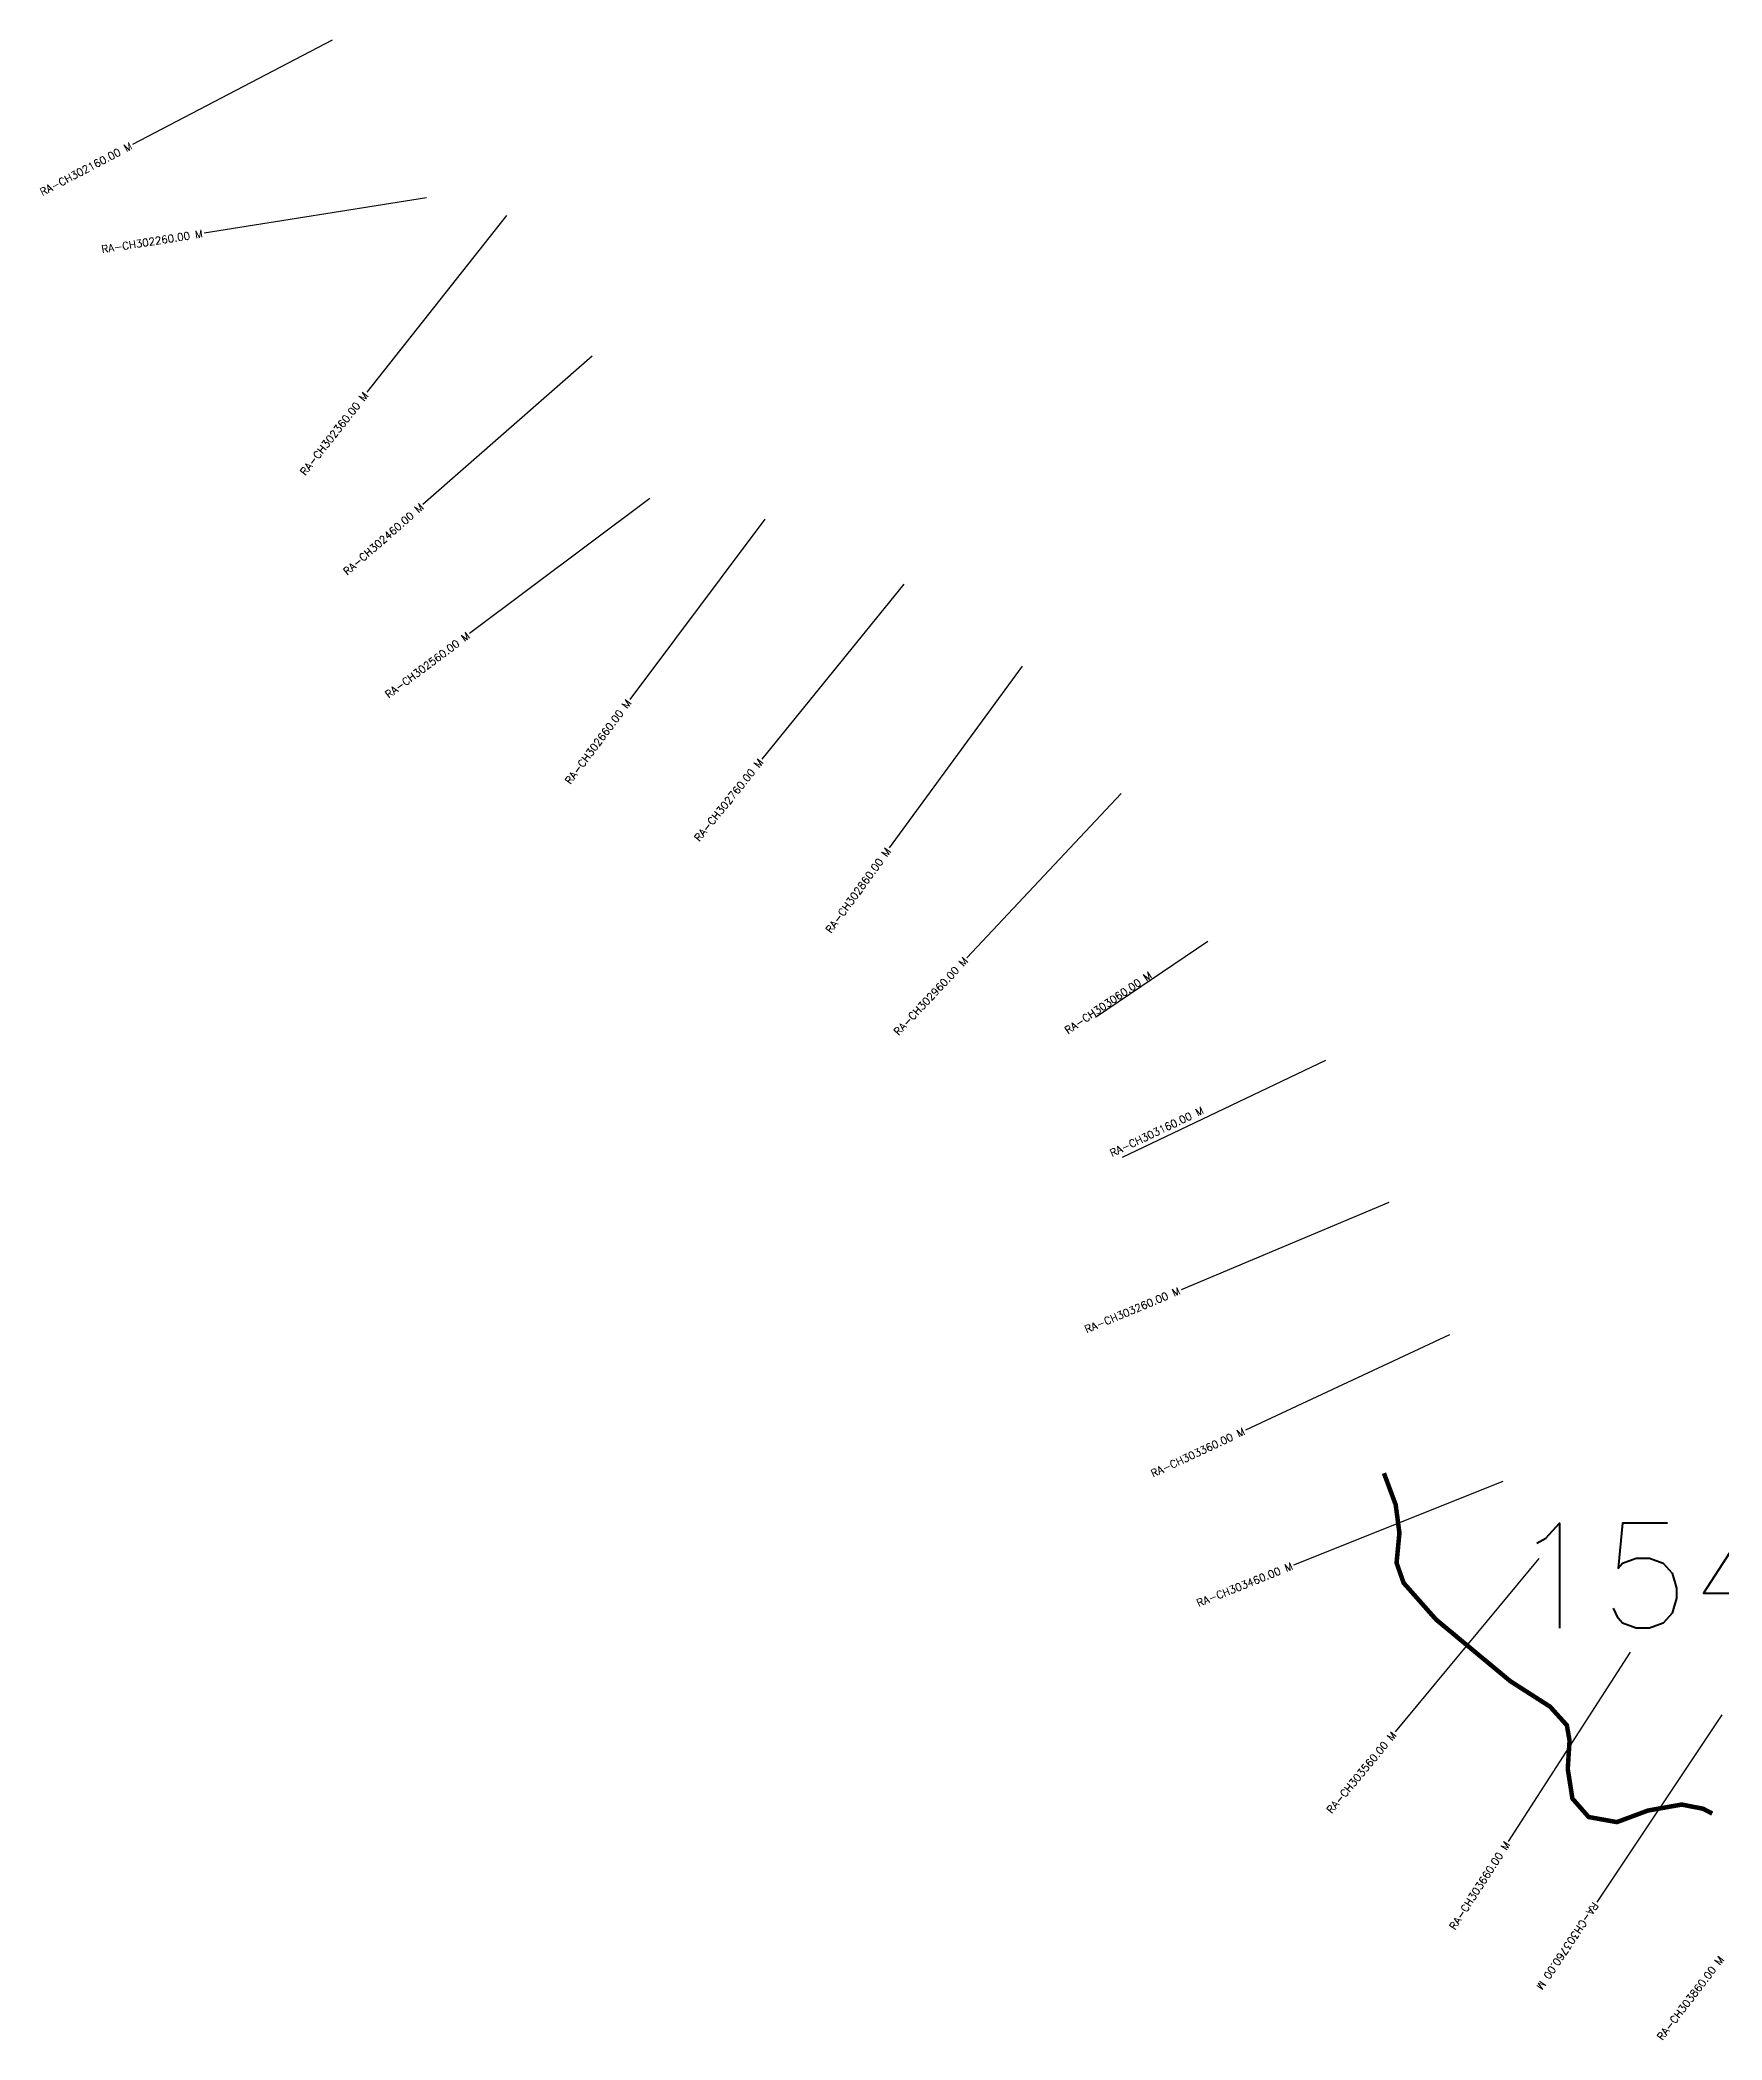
# Model space of a CAD drawing. Header units: metres. Extents: x 284144 to 296257, y 2009710 to 2016346.
# Drawn here: x 284144 to 285265, y 2013995 to 2015327 of the extents above; entities that cross this region are included whole.
import ezdxf
from ezdxf.enums import TextEntityAlignment as Align

# ---------------------------------------------------------------- set-up
doc = ezdxf.new("R2010")
doc.units = ezdxf.units.M
for name, color, linetype in [('CS', 134, 'Continuous'), ('CSMark', 6, 'Continuous'), ('NATURALLY PROTECTED', 3, 'Continuous')]:
    doc.layers.add(name, color=color, linetype=linetype)
doc.styles.get("Standard").update_dxf_attribs({"font": 'simplex.shx'})

msp = doc.modelspace()

# ---------------------------------------------------------------- linework, layer by layer
at = {"layer": 'CS'}
for p, q in [((284338.9, 2015326.9), (284206, 2015257.3)), ((284401.8, 2015221.7), (284253.7, 2015198.2)), ((284455, 2015210), (284362, 2015092.3)), ((284512.2, 2015116.4), (284399.4, 2015017.6)), ((284550.6, 2015021.5), (284430.5, 2014931.6)), ((284627, 2015007.7), (284537.1, 2014887.6)), ((284719.6, 2014964.5), (284625.1, 2014848)), ((284798.5, 2014909.9), (284710, 2014788.8)), ((284864.3, 2014825), (284761.6, 2014715.6)), ((284922, 2014726.4), (284847.2, 2014675.8)), ((285000.5, 2014647.2), (284865.1, 2014582.6)), ((285042.6, 2014552.6), (284904.3, 2014494.6)), ((285083.1, 2014464.5), (284947.2, 2014401)), ((285118.5, 2014366.8), (284979.2, 2014311.2)), ((285142.6, 2014315.5), (285046.8, 2014200.1)), ((285203.4, 2014253.3), (285122.1, 2014127.2)), ((285264.3, 2014211.4), (285181.1, 2014086.6))]:
    msp.add_line(p, q, dxfattribs=at)
at = {"layer": 'NATURALLY PROTECTED', "const_width": 3, "flags": 128}
msp.add_lwpolyline([(285039.4, 2014372.4), (285047.2, 2014351.4), (285049.7, 2014332.6), (285047.8, 2014312.6), (285052.5, 2014299.3), (285074.1, 2014274.9), (285123.5, 2014233.9), (285150, 2014216.9), (285161.2, 2014204.5), (285163, 2014194.3), (285161.8, 2014175.4), (285164.9, 2014155.7), (285175.7, 2014143.4), (285194.5, 2014140), (285215.2, 2014147.7), (285237.7, 2014151.7), (285251.9, 2014148.9), (285258, 2014145.7)], dxfattribs=at)

# ---------------------------------------------------------------- texts
at = {"insert": (285123.3, 2014339.1), "char_height": 70, "attachment_point": 1}
msp.add_mtext_dynamic_manual_height_columns('154', width=95.172, gutter_width=1, heights=[0], dxfattribs=at)
at = {"layer": 'CSMark'}
for s, rotation, p in [('RA-CH302160.00 M', 27.6516, (284205.2, 2015256.8)), ('RA-CH302260.00 M', 9.0113, (284252.7, 2015198.1)), ('RA-CH302360.00 M', 51.6696, (284361.4, 2015091.5)), ('RA-CH302460.00 M', 41.2148, (284398.7, 2015016.9)), ('RA-CH302560.00 M', 36.8089, (284429.7, 2014931)), ('RA-CH302660.00 M', 53.1474, (284536.5, 2014886.8)), ('RA-CH302760.00 M', 50.9777, (284624.5, 2014847.2)), ('RA-CH302860.00 M', 53.8418, (284709.4, 2014788)), ('RA-CH302960.00 M', 46.795, (284761, 2014714.9)), ('RA-CH303060.00 M', 34.0844, (284884, 2014704.8)), ('RA-CH303160.00 M', 25.5228, (284918.8, 2014614.5)), ('RA-CH303260.00 M', 22.7604, (284903.3, 2014494.2)), ('RA-CH303360.00 M', 25.0317, (284946.3, 2014400.6)), ('RA-CH303460.00 M', 21.7562, (284978.3, 2014310.8)), ('RA-CH303560.00 M', 50.2845, (285046.2, 2014199.3)), ('RA-CH303660.00 M', 57.1782, (285121.6, 2014126.4)), ('RA-CH303860.00 M', 52.6329, (285264.2, 2014049.9))]:
    msp.add_text(s, height=5, rotation=rotation, dxfattribs=at).set_placement(p, align=Align.MIDDLE_RIGHT)
msp.add_text('RA-CH303760.00 M', height=5, rotation=236.3122, dxfattribs=at).set_placement((285180.5, 2014085.8), align=Align.MIDDLE_LEFT)

doc.saveas('drawing.dxf')
